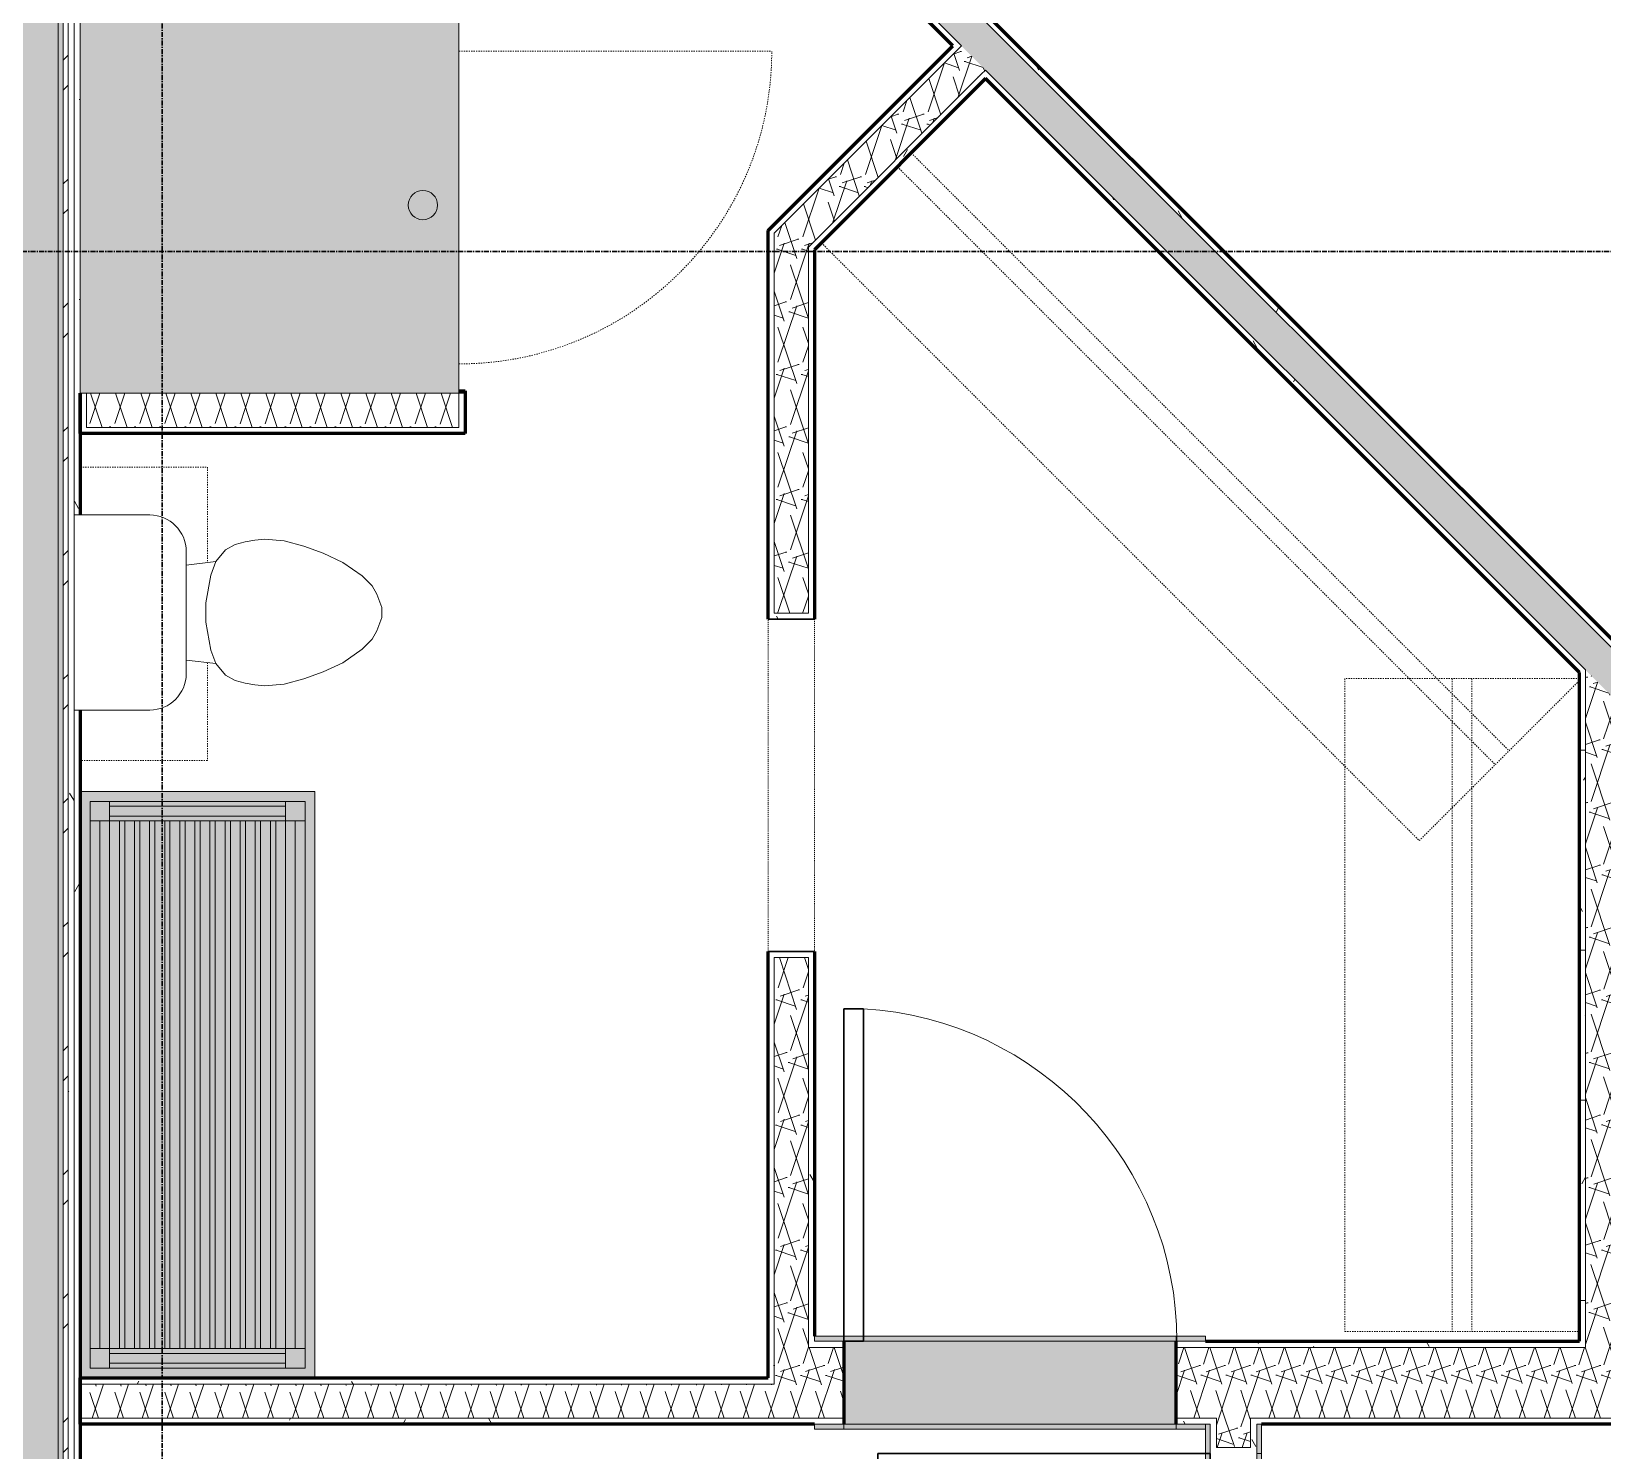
# Model space of a CAD drawing. Header units: inches. Extents: x -4110 to -1807, y 11006 to 12281.
# Drawn here: x -2513.7 to -2352.9, y 11412.5 to 11557.7 of the extents above; entities that cross this region are included whole.
import ezdxf

# ---------------------------------------------------------------- set-up
doc = ezdxf.new("R2010")
doc.units = ezdxf.units.IN
doc.header["$MEASUREMENT"] = 0
for name, pattern in [('Dash', [0.25, 0.125, -0.125]), ('Grid Line 1_2_', [0.875, 0.5, -0.125, 0.125, -0.125]), ('Overhead', [0.15625, 0.09375, -0.0625])]:
    doc.linetypes.add(name, pattern=pattern)
for name, color, linetype, lineweight in [('0-1', 7, 'Continuous', 5), ('0-2', 90, 'Continuous', 18), ('A-DETL-MEDM-1', 250, 'Continuous', 30), ('A-DETL-MEDM-2', 33, 'Overhead', 9), ('A-DOOR-1', 7, 'Continuous', 9), ('A-DOOR-2', 250, 'Continuous', 30), ('A-DOOR-FRAM-1', 31, 'Continuous', 18), ('A-DOOR-FRAM-2', 7, 'Continuous', 9), ('A-WALL', 113, 'Continuous', 18), ('A-WALL-1', 8, 'Continuous', 5), ('A-WALL-3', 50, 'Continuous', 60), ('A-WALL-4', 90, 'Continuous', 18), ('A-WALL-PATT-1', 7, 'Continuous', 9), ('A-WALL-PATT-2', 253, 'Continuous', 9), ('A-WALL-PATT-5', 111, 'Continuous', 9), ('I-WALL-1', 8, 'Continuous', 5), ('I-WALL-2', 50, 'Continuous', 60), ('I-WALL-3', 90, 'Continuous', 18), ('I-WALL-4', 2, 'Continuous', 5), ('I-WALL-5', 2, 'Continuous', 60), ('P-SANR-FIXT-2', 7, 'Continuous', 9), ('P-SANR-FIXT-3', 130, 'Continuous', 9), ('P-SANR-FIXT-5', 9, 'Continuous', 9), ('P-SANR-FIXT-HDLN-1', 7, 'Dash', 9), ('Q-CASE-1', 130, 'Continuous', 9), ('Q-CASE-2', 127, 'Continuous', 9), ('Q-CASE-3', 7, 'Continuous', 9), ('Q-CASE-4', 7, 'Dash', 9), ('Q-CASE-HDLN-1', 7, 'Dash', 9), ('S-GRID-1', 1, 'Grid Line 1_2_', 30)]:
    doc.layers.add(name, color=color, linetype=linetype, lineweight=lineweight)
pattern_1 = [(0, (0, 0), (20.48, 5.12), [0.845, -14.515, 0.845, -14.515, -81.92]), (0, (0, 0), (20.48, 5.12), [-30.72, 0.845, -29.875, 0.845, -14.515, -35.84]), (0, (0, 0), (20.48, 5.12), [-76.8, 0.845, -9.395, 0.845, -24.755]), (120, (7.68, 2.56), (-14.67405, 15.1762003), [0.845, -14.515, 0.845, -14.515, -81.92]), (120, (7.68, 2.56), (-14.67405, 15.1762003), [-30.72, 0.845, -29.875, 0.845, -14.515, -35.84]), (120, (7.68, 2.56), (-14.67405, 15.1762003), [-76.8, 0.845, -9.395, 0.845, -24.755]), (240, (10.24, 12.8), (-5.80595, -20.2962003), [0.845, -14.515, 0.845, -14.515, -81.92]), (240, (10.24, 12.8), (-5.80595, -20.2962003), [-30.72, 0.845, -29.875, 0.845, -14.515, -35.84]), (240, (10.24, 12.8), (-5.80595, -20.2962003), [-76.8, 0.845, -9.395, 0.845, -24.755])]
pattern_2 = [(161.57, (0.32, 0.32), (-2.560496185, -0.000537386), [0, -18.214, 2.022, 0]), (18.43, (-0.32, 0.32), (-2.560496185, 0.000537386), [0, -18.214, 2.022, 0]), (108.43, (0.32, 0.32), (1.27922091, -6.400876726), [6.07, -14.166]), (71.57, (-0.32, 0.32), (1.27922091, 6.400876726), [6.07, -14.166])]

# ---------------------------------------------------------------- blocks, each defined once
blk = doc.blocks.new('CTS6032CP - CTS6032CP-3806650-ENLARGED RCP - 2ND FLOOR PLAN - EAST')
at = {"layer": 'P-SANR-FIXT-3'}
h = blk.add_hatch(color=256, dxfattribs=at)
h.paths.add_polyline_path([(60, 0), (60, 33), (59.87, 33), (59.87, 32), (0.12, 32), (0.12, 33), (0, 33), (0, 0), (59.36, 0)], flags=0)
h.paths.add_polyline_path([(53.15, 15.1), (52.81, 14.84), (52.42, 14.68), (52, 14.63), (51.58, 14.68), (51.19, 14.84), (50.85, 15.1), (50.59, 15.44), (50.43, 15.83), (50.37, 16.25), (50.43, 16.67), (50.59, 17.06), (50.85, 17.4), (51.19, 17.66), (51.58, 17.82), (52, 17.88), (52.42, 17.82), (52.81, 17.66), (53.15, 17.4), (53.41, 17.06), (53.57, 16.67), (53.62, 16.25), (53.57, 15.83), (53.41, 15.44), (53.19, 15.15)], flags=0)
at = {"layer": 'P-SANR-FIXT-2'}
for p, q in [((0, 0), (0, 33)), ((0, 33), (0.12, 33)), ((0.12, 33), (0.12, 32)), ((59.87, 32), (59.87, 33)), ((59.87, 33), (60, 33)), ((60, 33), (60, 0)), ((0.12, 32), (59.87, 32)), ((60, 0), (0, 0))]:
    blk.add_line(p, q, dxfattribs=at)
for radius, start, end in [(1.62, 0, 180), (1.63, 180, 360)]:
    blk.add_arc((52, 16.25), radius, start, end, dxfattribs=at)
blk = doc.blocks.new('Door-Opening - CLEAR OPENING - 34_ x 80_-3928451-ENLARGED RCP - 2ND FLOOR PLAN - EAST')
at = {"layer": 'A-DETL-MEDM-1'}
for p, q in [((-17.32, -2.38), (-17.32, 2.37)), ((16.68, 2.37), (16.68, -2.38))]:
    blk.add_line(p, q, dxfattribs=at)
at = {"layer": 'A-DETL-MEDM-2'}
for p, q in [((-17.32, 2.37), (16.68, 2.37)), ((16.68, -2.38), (-17.32, -2.38))]:
    blk.add_line(p, q, dxfattribs=at)
blk = doc.blocks.new('OD_CW_Closet - OD_CW_Closet-3807278-ENLARGED RCP - 2ND FLOOR PLAN - EAST')
at = {"layer": 'Q-CASE-HDLN-1'}
for p, q in [((0.74, 24), (0.74, 0)), ((67.55, 0), (67.55, 24)), ((0.74, 13), (67.55, 13)), ((0.74, 11), (67.55, 11)), ((0.74, 0), (67.55, 0))]:
    blk.add_line(p, q, dxfattribs=at)
blk = doc.blocks.new('OD_CW_Closet - OD_CW_Closet-3810373-ENLARGED RCP - 2ND FLOOR PLAN - EAST')
at = {"layer": 'Q-CASE-HDLN-1'}
for p, q in [((87.24, 0), (87.24, 23.16)), ((0.74, 13), (87.24, 13)), ((0.74, 11), (87.24, 11)), ((0.74, 0), (87.24, 0))]:
    blk.add_line(p, q, dxfattribs=at)
blk = doc.blocks.new('SWING - SINGLE - FLUSH - SWING - FLUSH - 2-10 x 6-8 - PRIVACY-3983853-ENLARGED RCP - 2ND FLOOR PLAN - EAST')
at = {"layer": 'A-DOOR-FRAM-1'}
for points in [[(-17, 4.75), (-20, 4.75), (-20, 4.25), (-17, 4.25)], [(-3.05, 4.75), (-17, 4.75), (-17, 4.25), (17, 4.25), (17, 4.75), (14.6, 4.75)], [(17, 4.75), (17, 4.25), (20, 4.25), (20, 4.75)], [(-20, -4.25), (-20, -4.75), (-17, -4.75), (-17, -4.25)], [(-17, -4.25), (-17, -4.75), (17, -4.75), (17, -4.25), (-16.28, -4.25)], [(17, -4.25), (17, -4.75), (20, -4.75), (20, -4.25)]]:
    blk.add_hatch(color=256, dxfattribs=at).paths.add_polyline_path(points, flags=0)
at = {"layer": 'A-DOOR-1'}
blk.add_arc((17, -4.25), 34.07, 180, 266.6343, dxfattribs=at)
at = {"layer": 'A-DOOR-2'}
for p, q in [((15, -4.25), (15, -38.26)), ((17, -4.25), (15, -4.25)), ((17, -4.25), (17, -38.26)), ((17, -38.26), (15, -38.26))]:
    blk.add_line(p, q, dxfattribs=at)
at = {"layer": 'A-DOOR-FRAM-2'}
for p, q in [((-17, 4.75), (-20, 4.75)), ((-20, 4.75), (-20, 4.25)), ((-20, 4.25), (-17, 4.25)), ((17, 4.75), (-17, 4.75)), ((-17, 4.75), (-17, 4.25)), ((-17, 4.25), (17, 4.25)), ((20, 4.75), (17, 4.75)), ((17, 4.75), (17, 4.25)), ((17, 4.25), (20, 4.25)), ((20, 4.75), (20, 4.25)), ((-17, -4.25), (-20, -4.25)), ((-20, -4.75), (-20, -4.25)), ((-20, -4.75), (-17, -4.75)), ((17, -4.25), (-17, -4.25)), ((-17, -4.75), (-17, -4.25)), ((-17, -4.75), (17, -4.75)), ((20, -4.25), (17, -4.25)), ((17, -4.75), (17, -4.25)), ((17, -4.75), (20, -4.75)), ((20, -4.75), (20, -4.25))]:
    blk.add_line(p, q, dxfattribs=at)
blk = doc.blocks.new('Toilet-Domestic-3D - Toilet-Domestic-3D-1352612-ENLARGED RCP - 2ND FLOOR PLAN - EAST')
at = {"layer": 'P-SANR-FIXT-2'}
for p, q in [((-9.98, 19.48), (9.98, 19.48)), ((-9.98, 11.75), (-9.98, 19.48)), ((9.98, 19.48), (9.98, 11.75)), ((6.25, 8.02), (-6.25, 8.02)), ((-4.86, 8.02), (-5.21, 5)), ((4.86, 8.02), (5.21, 5)), ((-5.21, 5), (-6.4, 4)), ((-3.84, 5.5), (-5.21, 5)), ((-1, 6), (-3.84, 5.5)), ((1, 6), (-1, 6)), ((3.84, 5.5), (1, 6)), ((5.21, 5), (3.84, 5.5)), ((6.4, 4), (5.21, 5)), ((-6.4, 4), (-6.97, 3)), ((6.97, 3), (6.4, 4)), ((-7.24, 2), (-7.41, 1)), ((-6.97, 3), (-7.24, 2)), ((7.24, 2), (6.97, 3)), ((7.41, 1), (7.24, 2)), ((-7.41, 1), (-7.5, 0)), ((-7.5, 0), (-7.33, -1.99)), ((7.33, -1.99), (7.5, 0)), ((7.5, 0), (7.41, 1)), ((-7.33, -1.99), (-6.79, -4)), ((6.79, -4), (7.33, -1.99)), ((-6.79, -4), (-6.06, -6)), ((6.06, -6), (6.79, -4)), ((-6.06, -6), (-5.13, -8)), ((5.13, -8), (6.06, -6)), ((-5.13, -8), (-3.74, -10)), ((3.74, -10), (5.13, -8)), ((-3.74, -10), (-2.74, -11)), ((-2.74, -11), (-1.87, -11.5)), ((1.87, -11.5), (2.74, -11)), ((2.74, -11), (3.74, -10)), ((-1.87, -11.5), (-0.5, -12)), ((-0.5, -12), (0.5, -12)), ((0.5, -12), (1.87, -11.5))]:
    blk.add_line(p, q, dxfattribs=at)
for centre, start, end in [((-6.25, 11.75), 180, 270), ((6.25, 11.75), 270, 360)]:
    blk.add_arc(centre, 3.73, start, end, dxfattribs=at)
blk = doc.blocks.new('Bath Vanity - Bath Vanity 60_-V8-ENLARGED RCP - 2ND FLOOR PLAN - EAST')
at = {"layer": 'Q-CASE-1'}
h = blk.add_hatch(color=256, dxfattribs=at)
h.paths.add_polyline_path([(30.74, 0), (30.74, 24), (-29.26, 24), (-29.26, 0), (29.74, 0)], flags=0)
h.paths.add_polyline_path([(29.74, 2), (29.74, 1), (-28.26, 1), (-28.26, 23), (29.74, 23), (29.74, 3)], flags=0)
h.paths.add_polyline_path([(27.74, 14.82), (27.74, 15.36), (-26.26, 15.36), (-26.26, 14.82), (1.83, 14.82)], flags=0)
h.paths.add_polyline_path([(27.74, 16.91), (-26.26, 16.91), (-26.26, 16.36), (27.74, 16.36)], flags=0)
h.paths.add_polyline_path([(27.74, 7.64), (-26.26, 7.64), (-26.26, 7.09), (27.74, 7.09)], flags=0)
h.paths.add_polyline_path([(27.74, 3), (-26.26, 3), (-26.26, 2), (27.74, 2)], flags=0)
h.paths.add_polyline_path([(27.74, 8.64), (27.74, 9.18), (-26.26, 9.18), (-26.26, 8.64), (1.83, 8.64)], flags=0)
h.paths.add_polyline_path([(27.74, 10.73), (-26.26, 10.73), (-26.26, 10.18), (27.74, 10.18)], flags=0)
h.paths.add_polyline_path([(27.74, 4.55), (-26.26, 4.55), (-26.26, 4), (27.74, 4)], flags=0)
h.paths.add_polyline_path([(27.74, 6.09), (-26.26, 6.09), (-26.26, 5.55), (27.74, 5.55)], flags=0)
h.paths.add_polyline_path([(27.74, 13.27), (27.74, 13.82), (-26.26, 13.82), (-26.26, 13.27), (1.83, 13.27)], flags=0)
h.paths.add_polyline_path([(27.74, 19.45), (27.74, 20), (-26.26, 20), (-26.26, 19.45), (1.83, 19.45)], flags=0)
h.paths.add_polyline_path([(27.74, 17.91), (27.74, 18.45), (-26.26, 18.45), (-26.26, 17.91), (1.83, 17.91)], flags=0)
h.paths.add_polyline_path([(27.74, 11.73), (27.74, 12.27), (-26.26, 12.27), (-26.26, 11.73), (1.83, 11.73)], flags=0)
h.paths.add_polyline_path([(27.74, 22), (-26.26, 22), (-26.26, 21), (27.74, 21)], flags=0)
at = {"layer": 'Q-CASE-2'}
h = blk.add_hatch(color=256, dxfattribs=at)
h.paths.add_polyline_path([(29.74, 2), (29.74, 3), (27.74, 3), (27.74, 1), (29.74, 1)], flags=0)
h.paths.add_polyline_path([(29.74, 21), (29.74, 23), (27.74, 23), (27.74, 21), (29.24, 21)], flags=0)
h.paths.add_polyline_path([(-26.26, 2), (-26.26, 3), (-28.26, 3), (-28.26, 1), (-26.26, 1)], flags=0)
h.paths.add_polyline_path([(-26.26, 21), (-26.26, 23), (-28.26, 23), (-28.26, 21), (-26.76, 21)], flags=0)
for points in [[(27.74, 23), (-26.26, 23), (-26.26, 22), (27.74, 22)], [(-27.76, 6.09), (-27.76, 21), (-28.26, 21), (-28.26, 3), (-27.76, 3), (-27.76, 5.55)], [(-26.76, 6.09), (-26.76, 21), (-27.76, 21), (-27.76, 3), (-26.76, 3), (-26.76, 5.55)], [(-26.26, 7.09), (-26.26, 21), (-26.76, 21), (-26.76, 3), (-26.26, 3), (-26.26, 6.09)], [(27.74, 20), (27.74, 21), (-26.26, 21), (-26.26, 20), (26.74, 20)], [(28.24, 4.55), (28.24, 21), (27.74, 21), (27.74, 3), (28.24, 3), (28.24, 4)], [(29.24, 4.55), (29.24, 21), (28.24, 21), (28.24, 3), (29.24, 3), (29.24, 4)], [(29.74, 3), (29.74, 21), (29.24, 21), (29.24, 3)], [(27.74, 18.45), (27.74, 19.45), (-26.26, 19.45), (-26.26, 18.45), (1.83, 18.45)], [(27.74, 16.91), (27.74, 17.91), (-26.26, 17.91), (-26.26, 16.91), (1.83, 16.91)], [(27.74, 15.36), (27.74, 16.36), (-26.26, 16.36), (-26.26, 15.36), (1.83, 15.36)], [(27.74, 13.82), (27.74, 14.82), (-26.26, 14.82), (-26.26, 13.82), (1.83, 13.82)], [(27.74, 12.27), (27.74, 13.27), (-26.26, 13.27), (-26.26, 12.27), (1.83, 12.27)], [(27.74, 11.73), (-26.26, 11.73), (-26.26, 10.73), (27.74, 10.73)], [(27.74, 9.18), (27.74, 10.18), (-26.26, 10.18), (-26.26, 9.18), (1.83, 9.18)], [(27.74, 7.64), (27.74, 8.64), (-26.26, 8.64), (-26.26, 7.64), (1.83, 7.64)], [(27.74, 6.09), (27.74, 7.09), (-26.26, 7.09), (-26.26, 6.09), (1.83, 6.09)], [(27.74, 4.55), (27.74, 5.55), (-26.26, 5.55), (-26.26, 4.55), (1.83, 4.55)], [(27.74, 3), (27.74, 4), (-26.26, 4), (-26.26, 3), (1.83, 3)], [(27.74, 2), (-26.26, 2), (-26.26, 1), (27.74, 1)]]:
    blk.add_hatch(color=256, dxfattribs=at).paths.add_polyline_path(points, flags=0)
at = {"layer": 'Q-CASE-3'}
for p, q in [((-29.26, 0), (-29.26, 24)), ((-29.26, 24), (30.74, 24)), ((-28.26, 21), (-28.26, 23)), ((-28.26, 23), (-26.26, 23)), ((-26.26, 23), (27.74, 23)), ((-26.26, 23), (-26.26, 21)), ((27.74, 21), (27.74, 23)), ((27.74, 23), (29.74, 23)), ((29.74, 23), (29.74, 21)), ((-28.26, 21), (-28.26, 3)), ((-26.26, 21), (-28.26, 21)), ((-27.76, 21), (-27.76, 3)), ((-26.76, 21), (-26.76, 3)), ((-26.26, 22), (27.74, 22)), ((27.74, 21), (-26.26, 21)), ((-26.26, 21), (-26.26, 3)), ((27.74, 21), (27.74, 3)), ((29.74, 21), (27.74, 21)), ((28.24, 21), (28.24, 3)), ((29.24, 21), (29.24, 3)), ((29.74, 21), (29.74, 3)), ((-26.26, 20), (27.74, 20)), ((27.74, 19.45), (-26.26, 19.45)), ((-26.26, 18.45), (27.74, 18.45)), ((27.74, 17.91), (-26.26, 17.91)), ((-26.26, 16.91), (27.74, 16.91)), ((27.74, 16.36), (-26.26, 16.36)), ((-26.26, 15.36), (27.74, 15.36)), ((27.74, 14.82), (-26.26, 14.82)), ((-26.26, 13.82), (27.74, 13.82)), ((27.74, 13.27), (-26.26, 13.27)), ((-26.26, 12.27), (27.74, 12.27)), ((27.74, 11.73), (-26.26, 11.73)), ((-26.26, 10.73), (27.74, 10.73)), ((27.74, 10.18), (-26.26, 10.18)), ((-26.26, 9.18), (27.74, 9.18)), ((27.74, 8.64), (-26.26, 8.64)), ((-26.26, 7.64), (27.74, 7.64)), ((27.74, 7.09), (-26.26, 7.09)), ((-26.26, 6.09), (27.74, 6.09)), ((27.74, 5.55), (-26.26, 5.55)), ((-26.26, 4.55), (27.74, 4.55)), ((27.74, 4), (-26.26, 4)), ((-28.26, 1), (-28.26, 3)), ((-28.26, 3), (-26.26, 3)), ((-26.26, 3), (27.74, 3)), ((-26.26, 3), (-26.26, 1)), ((-26.26, 2), (27.74, 2)), ((27.74, 1), (27.74, 3)), ((27.74, 3), (29.74, 3)), ((29.74, 3), (29.74, 1)), ((-26.26, 1), (-28.26, 1)), ((-26.26, 1), (27.74, 1)), ((29.74, 1), (27.74, 1))]:
    blk.add_line(p, q, dxfattribs=at)
blk = doc.blocks.new('300 Series Wall Hung Cabinet_326 - 30_-V9-ENLARGED RCP - 2ND FLOOR PLAN - EAST')
at = {"layer": 'Q-CASE-4'}
for p, q in [((-15, 0.19), (-15, 13.19)), ((-15, 13.19), (-5.24, 13.19)), ((4.99, 13.19), (15, 13.19)), ((15, 13.19), (15, 0.19)), ((-10.1, 0.19), (-15, 0.19)), ((15, 0.19), (9.85, 0.19))]:
    blk.add_line(p, q, dxfattribs=at)
blk = doc.blocks.new('SWING - SINGLE - FLUSH - SWING - FLUSH - 2-10 x 6-8 - PRIVACY-3983842-ENLARGED RCP - 2ND FLOOR PLAN - EAST')
at = {"layer": 'A-DOOR-FRAM-1'}
for points in [[(-17, 2.87), (-20, 2.87), (-20, 2.37), (-17, 2.37)], [(16.71, 2.87), (-17, 2.87), (-17, 2.37), (17, 2.37), (17, 2.87)], [(17, 2.87), (17, 2.37), (20, 2.37), (20, 2.87), (19.36, 2.87)], [(-20, -2.38), (-20, -2.88), (-17, -2.88), (-17, -2.38), (-17.62, -2.38)], [(-17, -2.38), (-17, -2.88), (17, -2.88), (17, -2.38), (-12.34, -2.38)], [(17, -2.38), (17, -2.88), (20, -2.88), (20, -2.38)]]:
    blk.add_hatch(color=256, dxfattribs=at).paths.add_polyline_path(points, flags=0)
at = {"layer": 'A-DOOR-1'}
blk.add_arc((17, 2.37), 34.07, 93.3657, 180, dxfattribs=at)
at = {"layer": 'A-DOOR-2'}
for p, q in [((15, 2.37), (15, 36.38)), ((17, 36.38), (15, 36.38)), ((17, 2.37), (17, 36.38)), ((17, 2.37), (15, 2.37))]:
    blk.add_line(p, q, dxfattribs=at)
at = {"layer": 'A-DOOR-FRAM-2'}
for p, q in [((-17, 2.87), (-20, 2.87)), ((-20, 2.37), (-20, 2.87)), ((-20, 2.37), (-17, 2.37)), ((17, 2.87), (-17, 2.87)), ((-17, 2.37), (-17, 2.87)), ((-17, 2.37), (17, 2.37)), ((20, 2.87), (17, 2.87)), ((17, 2.37), (17, 2.87)), ((17, 2.37), (20, 2.37)), ((20, 2.37), (20, 2.87)), ((-17, -2.38), (-20, -2.38)), ((-20, -2.38), (-20, -2.88)), ((-20, -2.88), (-17, -2.88)), ((17, -2.38), (-17, -2.38)), ((-17, -2.38), (-17, -2.88)), ((-17, -2.88), (17, -2.88)), ((20, -2.38), (17, -2.38)), ((17, -2.38), (17, -2.88)), ((17, -2.88), (20, -2.88)), ((20, -2.38), (20, -2.88))]:
    blk.add_line(p, q, dxfattribs=at)
blk = doc.blocks.new('The Shower - The Shower-4050272-ENLARGED RCP - 2ND FLOOR PLAN - EAST')
at = {"layer": 'P-SANR-FIXT-3'}
h = blk.add_hatch(color=256, dxfattribs=at)
h.paths.add_polyline_path([(0, -7.47), (0, -39.25), (38.5, -39.25), (38.5, -0.5), (0, -0.5)], flags=0)
h.paths.add_polyline_path([(17.75, -35.56), (17.8, -35.17), (17.95, -34.81), (18.19, -34.5), (18.5, -34.26), (18.86, -34.11), (19.25, -34.06), (19.64, -34.11), (20, -34.26), (20.31, -34.5), (20.55, -34.81), (20.7, -35.17), (20.75, -35.59), (20.7, -35.95), (20.55, -36.31), (20.31, -36.62), (20, -36.86), (19.64, -37.01), (19.25, -37.06), (18.86, -37.01), (18.5, -36.86), (18.19, -36.62), (17.95, -36.31), (17.8, -35.95), (17.75, -35.59)], flags=0)
at = {"layer": 'P-SANR-FIXT-5'}
blk.add_hatch(color=256, dxfattribs=at).paths.add_polyline_path([(17.75, -35.56), (17.8, -35.95), (17.95, -36.31), (18.19, -36.62), (18.5, -36.86), (18.86, -37.01), (19.25, -37.06), (19.64, -37.01), (20.04, -36.83), (20.31, -36.62), (20.55, -36.31), (20.7, -35.95), (20.75, -35.53), (20.7, -35.17), (20.55, -34.81), (20.31, -34.5), (20, -34.26), (19.64, -34.11), (19.25, -34.06), (18.86, -34.11), (18.5, -34.26), (18.19, -34.5), (17.95, -34.81), (17.8, -35.17), (17.75, -35.55)], flags=0)
at = {"layer": 'P-SANR-FIXT-2'}
for p, q in [((0, -0.5), (38.5, -0.5)), ((0, -39.25), (0, -0.5)), ((38.5, -0.5), (38.5, -39.25)), ((38.5, -39.25), (0, -39.25))]:
    blk.add_line(p, q, dxfattribs=at)
for start, end in [(0, 180), (180, 360)]:
    blk.add_arc((19.25, -35.56), 1.5, start, end, dxfattribs=at)
at = {"layer": 'P-SANR-FIXT-HDLN-1'}
blk.add_line((35, -39.25), (35, -71.25), dxfattribs=at)
blk.add_arc((35, -39.25), 32, 180, 270, dxfattribs=at)
blk = doc.blocks.new('CTR - 1st Phase - Unit Layouts_rvt-1-ENLARGED RCP - 2ND FLOOR PLAN - EAST')
at = {"layer": 'A-WALL-1'}
blk.add_hatch(color=256, dxfattribs=at).paths.add_polyline_path([(-2469.44, 11520.68), (-2469.31, 11520.68), (-2469.31, 11520.93), (-2469.94, 11520.92), (-2469.94, 11520.68)], flags=0)
at = {"layer": 'A-WALL-PATT-1'}
h = blk.add_hatch(dxfattribs=at)
h.set_pattern_fill('FP_1', color=256, style=0, pattern_type=2)
h.set_pattern_definition(pattern_1)
h.paths.add_polyline_path([(-2350.56, 11493.2), (-2350.56, 11494.08), (-2449.56, 11593.08), (-2451.24, 11591.4), (-2450.8, 11590.96), (-2449.56, 11592.2), (-2351.19, 11493.83)], flags=0)
h.paths.add_polyline_path([(-2476.69, 11616.86), (-2475.01, 11618.54), (-2477.76, 11621.29), (-2478.21, 11620.85), (-2475.9, 11618.54), (-2477.13, 11617.3)], flags=0)
h = blk.add_hatch(dxfattribs=at)
h.set_pattern_fill('FP_1', color=256, style=0, pattern_type=2)
h.set_pattern_definition(pattern_1)
h.paths.add_polyline_path([(-2354.69, 11491.49), (-2354.69, 11492.38), (-2416.06, 11553.75), (-2416.5, 11553.31), (-2355.31, 11492.12)], flags=0)
h.paths.add_polyline_path([(-2418.98, 11555.78), (-2418.53, 11556.22), (-2446.47, 11584.16), (-2446.91, 11583.71), (-2419.42, 11556.22)], flags=0)
h.paths.add_polyline_path([(-2449.38, 11586.19), (-2448.94, 11586.63), (-2452.03, 11589.72), (-2450.8, 11590.96), (-2451.24, 11591.4), (-2452.92, 11589.72), (-2449.56, 11586.36)], flags=0)
h.paths.add_polyline_path([(-2478.37, 11615.18), (-2476.69, 11616.86), (-2477.13, 11617.3), (-2478.37, 11616.06), (-2480.68, 11618.37), (-2481.12, 11617.93), (-2478.73, 11615.53)], flags=0)
h = blk.add_hatch(dxfattribs=at)
h.set_pattern_fill('FP_1', color=256, style=0, pattern_type=2)
h.set_pattern_definition(pattern_1)
h.paths.add_polyline_path([(-2438.31, 11536.45), (-2418.98, 11555.78), (-2419.42, 11556.22), (-2438.31, 11537.33), (-2438.31, 11537.07)], flags=0)
h = blk.add_hatch(dxfattribs=at)
h.set_pattern_fill('FP_1', color=256, style=0, pattern_type=2)
h.set_pattern_definition(pattern_1)
h.paths.add_polyline_path([(-2434.19, 11534.74), (-2416.06, 11552.87), (-2416.5, 11553.31), (-2434.19, 11535.62), (-2434.19, 11535.36)], flags=0)
h = blk.add_hatch(dxfattribs=at)
h.set_pattern_fill('FP_1', color=256, style=0, pattern_type=2)
h.set_pattern_definition(pattern_1)
h.paths.add_polyline_path([(-2437.69, 11419.3), (-2437.69, 11462.93), (-2435.94, 11462.93), (-2435.94, 11463.55), (-2438.31, 11463.55), (-2438.31, 11419.3)], flags=0)
h.paths.add_polyline_path([(-2435.94, 11497.55), (-2435.94, 11498.18), (-2437.69, 11498.18), (-2437.69, 11537.07), (-2438.31, 11536.42), (-2438.31, 11497.55), (-2437.69, 11497.55)], flags=0)
h = blk.add_hatch(dxfattribs=at)
h.set_pattern_fill('FP_1', color=256, style=0, pattern_type=2)
h.set_pattern_definition(pattern_1)
h.paths.add_polyline_path([(-2434.19, 11415.18), (-2433.56, 11415.18), (-2433.56, 11415.8), (-2434.19, 11415.8)], flags=0)
h.paths.add_polyline_path([(-2433.56, 11423.05), (-2433.56, 11463.55), (-2435.94, 11463.55), (-2435.94, 11462.93), (-2434.19, 11462.93), (-2434.19, 11423.05)], flags=0)
h.paths.add_polyline_path([(-2433.56, 11497.55), (-2433.56, 11535.36), (-2434.19, 11534.74), (-2434.19, 11498.18), (-2435.94, 11498.18), (-2435.94, 11497.55), (-2434.19, 11497.55)], flags=0)
h = blk.add_hatch(dxfattribs=at)
h.set_pattern_fill('FP_1', color=256, style=0, pattern_type=2)
h.set_pattern_definition(pattern_1)
h.paths.add_polyline_path([(-2469.44, 11516.55), (-2469.31, 11516.55), (-2469.31, 11520.68), (-2469.94, 11520.68), (-2469.94, 11517.18), (-2508.06, 11517.18), (-2508.06, 11520.68), (-2508.69, 11520.68), (-2508.69, 11516.55), (-2469.94, 11516.55)], flags=0)
h = blk.add_hatch(dxfattribs=at)
h.set_pattern_fill('FP_1', color=256, style=0, pattern_type=2)
h.set_pattern_definition(pattern_1)
h.paths.add_polyline_path([(-2354.69, 11423.05), (-2354.69, 11491.49), (-2355.31, 11492.12), (-2355.31, 11423.05)], flags=0)
h = blk.add_hatch(dxfattribs=at)
h.set_pattern_fill('FP_1', color=256, style=0, pattern_type=2)
h.set_pattern_definition(pattern_1)
h.paths.add_polyline_path([(-2355.31, 11423.05), (-2355.31, 11423.68), (-2396.56, 11423.68), (-2396.56, 11423.05), (-2355.32, 11423.05)], flags=0)
h.paths.add_polyline_path([(-2430.56, 11423.05), (-2430.56, 11423.68), (-2433.56, 11423.68), (-2433.56, 11423.05)], flags=0)
h = blk.add_hatch(dxfattribs=at)
h.set_pattern_fill('FP_1', color=256, style=0, pattern_type=2)
h.set_pattern_definition(pattern_1)
h.paths.add_polyline_path([(-2484.69, 11419.3), (-2438.31, 11419.3), (-2438.31, 11419.93), (-2508.69, 11419.93), (-2508.69, 11419.3)], flags=0)
h = blk.add_hatch(dxfattribs=at)
h.set_pattern_fill('FP_1', color=256, style=0, pattern_type=2)
h.set_pattern_definition(pattern_1)
h.paths.add_polyline_path([(-2438.31, 11415.18), (-2434.19, 11415.18), (-2434.19, 11415.8), (-2508.69, 11415.8), (-2508.69, 11415.18), (-2477.86, 11415.18)], flags=0)
h = blk.add_hatch(dxfattribs=at)
h.set_pattern_fill('FP_1', color=256, style=0, pattern_type=2)
h.set_pattern_definition(pattern_1)
h.paths.add_polyline_path([(-2351.19, 11415.18), (-2351.19, 11415.8), (-2388.95, 11415.8), (-2388.95, 11415.18), (-2354.69, 11415.18)], flags=0)
h.paths.add_polyline_path([(-2396.56, 11415.18), (-2392.45, 11415.18), (-2392.45, 11415.8), (-2396.56, 11415.8)], flags=0)
h.paths.add_polyline_path([(-2433.51, 11415.18), (-2430.56, 11415.18), (-2430.56, 11415.8), (-2433.56, 11415.8), (-2433.56, 11415.18)], flags=0)
h = blk.add_hatch(dxfattribs=at)
h.set_pattern_fill('FP_1', color=256, style=0, pattern_type=2)
h.set_pattern_definition(pattern_1)
h.paths.add_polyline_path([(-2393.07, 11256.26), (-2392.45, 11256.26), (-2392.45, 11377.55), (-2390.7, 11377.55), (-2390.71, 11378.18), (-2393.07, 11378.18), (-2393.07, 11297.44)], flags=0)
h.paths.add_polyline_path([(-2393.07, 11412.18), (-2390.7, 11412.18), (-2390.7, 11412.8), (-2392.45, 11412.8), (-2392.45, 11415.18), (-2393.07, 11415.18), (-2393.07, 11412.8)], flags=0)
h = blk.add_hatch(dxfattribs=at)
h.set_pattern_fill('FP_1', color=256, style=0, pattern_type=2)
h.set_pattern_definition(pattern_1)
h.paths.add_polyline_path([(-2388.32, 11256.26), (-2388.32, 11378.18), (-2390.7, 11378.18), (-2390.7, 11377.55), (-2388.95, 11377.55), (-2388.95, 11256.26)], flags=0)
h.paths.add_polyline_path([(-2390.7, 11412.18), (-2388.32, 11412.18), (-2388.32, 11415.18), (-2388.95, 11415.18), (-2388.95, 11412.8), (-2390.7, 11412.8)], flags=0)
at = {"layer": 'A-WALL-PATT-2'}
h = blk.add_hatch(dxfattribs=at)
h.set_pattern_fill('FP_2', color=256, style=0, pattern_type=2)
h.set_pattern_definition(pattern_2)
h.paths.add_polyline_path([(-2351.19, 11488.88), (-2351.19, 11493.83), (-2449.56, 11592.2), (-2452.03, 11589.72), (-2351.19, 11488.88)], flags=0)
h.paths.add_polyline_path([(-2478.37, 11616.06), (-2475.9, 11618.54), (-2478.21, 11620.85), (-2480.68, 11618.37), (-2478.73, 11616.42)], flags=0)
h = blk.add_hatch(dxfattribs=at)
h.set_pattern_fill('FP_2', color=256, style=0, pattern_type=2)
h.set_pattern_definition(pattern_2)
h.paths.add_polyline_path([(-2437.69, 11532.12), (-2416.06, 11553.75), (-2418.53, 11556.22), (-2437.69, 11537.07), (-2437.69, 11534.74)], flags=0)
h = blk.add_hatch(dxfattribs=at)
h.set_pattern_fill('FP_2', color=256, style=0, pattern_type=2)
h.set_pattern_definition(pattern_2)
h.paths.add_polyline_path([(-2434.19, 11415.8), (-2434.19, 11462.93), (-2437.69, 11462.93), (-2437.69, 11415.8)], flags=0)
h.paths.add_polyline_path([(-2437.69, 11498.18), (-2434.19, 11498.18), (-2434.19, 11535.62), (-2437.69, 11532.12), (-2437.69, 11524.52)], flags=0)
h = blk.add_hatch(dxfattribs=at)
h.set_pattern_fill('FP_2', color=256, style=0, pattern_type=2)
h.set_pattern_definition(pattern_2)
h.paths.add_polyline_path([(-2508.06, 11517.18), (-2469.94, 11517.18), (-2469.94, 11520.68), (-2508.06, 11520.68)], flags=0)
h = blk.add_hatch(dxfattribs=at)
h.set_pattern_fill('FP_2', color=256, style=0, pattern_type=2)
h.set_pattern_definition(pattern_2)
h.paths.add_polyline_path([(-2354.69, 11415.8), (-2351.19, 11415.8), (-2351.19, 11488.88), (-2354.69, 11492.38), (-2354.69, 11423.05)], flags=0)
h = blk.add_hatch(dxfattribs=at)
h.set_pattern_fill('FP_2', color=256, style=0, pattern_type=2)
h.set_pattern_definition(pattern_2)
h.paths.add_polyline_path([(-2376.83, 11415.8), (-2354.69, 11415.8), (-2354.69, 11423.05), (-2396.56, 11423.05), (-2396.56, 11415.8), (-2382.46, 11415.8)], flags=0)
h.paths.add_polyline_path([(-2434.19, 11415.8), (-2430.56, 11415.8), (-2430.56, 11423.05), (-2434.19, 11423.05), (-2434.19, 11419.3)], flags=0)
h = blk.add_hatch(dxfattribs=at)
h.set_pattern_fill('FP_2', color=256, style=0, pattern_type=2)
h.set_pattern_definition(pattern_2)
h.paths.add_polyline_path([(-2437.69, 11415.8), (-2437.69, 11419.3), (-2508.69, 11419.3), (-2508.69, 11415.8), (-2438.31, 11415.8)], flags=0)
h = blk.add_hatch(dxfattribs=at)
h.set_pattern_fill('FP_2', color=256, style=0, pattern_type=2)
h.set_pattern_definition(pattern_2)
h.paths.add_polyline_path([(-2392.45, 11256.26), (-2388.95, 11256.26), (-2388.95, 11377.55), (-2392.45, 11377.55), (-2392.45, 11297.44)], flags=0)
h.paths.add_polyline_path([(-2388.95, 11412.8), (-2388.95, 11415.8), (-2392.45, 11415.8), (-2392.45, 11412.8), (-2390.7, 11412.8)], flags=0)
at = {"layer": 'I-WALL-1'}
blk.add_hatch(color=256, dxfattribs=at).paths.add_polyline_path([(-2410.51, 11415.18), (-2396.56, 11415.18), (-2396.56, 11423.68), (-2430.56, 11423.68), (-2430.56, 11415.18)], flags=0)
at = {"layer": 'A-WALL-3'}
for p, q in [((-2447.44, 11590.96), (-2350.56, 11494.08)), ((-2419.42, 11556.22), (-2446.47, 11583.27)), ((-2438.31, 11537.33), (-2419.42, 11556.22)), ((-2416.06, 11552.87), (-2433.56, 11535.36)), ((-2355.31, 11492.12), (-2416.06, 11552.87)), ((-2438.31, 11536.45), (-2438.31, 11537.33)), ((-2438.31, 11530.61), (-2438.31, 11536.45)), ((-2433.56, 11535.36), (-2433.56, 11497.55)), ((-2438.31, 11497.55), (-2438.31, 11530.61)), ((-2508.69, 11517.18), (-2508.69, 11520.68)), ((-2469.94, 11520.93), (-2469.31, 11520.93)), ((-2469.31, 11520.93), (-2469.31, 11520.68)), ((-2469.31, 11520.68), (-2469.31, 11517.18)), ((-2508.69, 11516.55), (-2508.69, 11517.18)), ((-2469.31, 11516.55), (-2508.69, 11516.55)), ((-2469.31, 11517.18), (-2469.31, 11516.55)), ((-2355.31, 11423.68), (-2355.31, 11492.12)), ((-2438.31, 11419.93), (-2438.31, 11463.55)), ((-2433.56, 11463.55), (-2433.56, 11424.18)), ((-2508.69, 11415.18), (-2508.69, 11419.93)), ((-2508.69, 11419.93), (-2438.31, 11419.93)), ((-2438.31, 11415.18), (-2508.69, 11415.18)), ((-2434.19, 11415.18), (-2438.31, 11415.18)), ((-2433.56, 11415.18), (-2434.19, 11415.18)), ((-2351.19, 11415.18), (-2355.31, 11415.18))]:
    blk.add_line(p, q, dxfattribs=at)
at = {"layer": 'A-WALL-4'}
for p, q in [((-2449.56, 11592.2), (-2351.19, 11493.83)), ((-2418.53, 11556.22), (-2446.47, 11584.16)), ((-2418.98, 11555.78), (-2437.69, 11537.07)), ((-2418.98, 11555.78), (-2418.53, 11556.22)), ((-2416.5, 11553.31), (-2434.19, 11535.62)), ((-2416.5, 11553.31), (-2416.06, 11553.75)), ((-2354.69, 11492.38), (-2416.06, 11553.75)), ((-2437.69, 11537.07), (-2437.69, 11532.12)), ((-2434.19, 11535.62), (-2434.19, 11534.74)), ((-2434.19, 11534.74), (-2434.19, 11498.18)), ((-2437.69, 11532.12), (-2437.69, 11531.24)), ((-2437.69, 11498.18), (-2437.69, 11531.24)), ((-2508.06, 11517.18), (-2508.06, 11520.68)), ((-2469.94, 11520.68), (-2469.94, 11517.18)), ((-2469.31, 11520.68), (-2469.94, 11520.68)), ((-2469.94, 11520.68), (-2469.31, 11520.68)), ((-2508.06, 11517.18), (-2469.94, 11517.18)), ((-2435.94, 11498.18), (-2437.69, 11498.18)), ((-2434.19, 11498.18), (-2435.94, 11498.18)), ((-2354.69, 11491.49), (-2354.69, 11492.38)), ((-2354.69, 11423.05), (-2354.69, 11491.49)), ((-2437.69, 11419.3), (-2437.69, 11462.93)), ((-2437.69, 11462.93), (-2435.94, 11462.93)), ((-2435.94, 11462.93), (-2434.19, 11462.93)), ((-2434.19, 11462.93), (-2434.19, 11423.05)), ((-2434.19, 11423.05), (-2433.56, 11423.05)), ((-2433.56, 11423.05), (-2430.56, 11423.05)), ((-2396.56, 11423.05), (-2355.31, 11423.05)), ((-2355.31, 11423.05), (-2354.69, 11423.05)), ((-2508.69, 11419.3), (-2438.31, 11419.3)), ((-2438.31, 11419.3), (-2437.69, 11419.3)), ((-2508.69, 11415.8), (-2438.31, 11415.8)), ((-2438.31, 11415.8), (-2437.69, 11415.8)), ((-2437.69, 11415.8), (-2434.19, 11415.8)), ((-2434.19, 11415.8), (-2433.56, 11415.8)), ((-2433.56, 11415.8), (-2430.56, 11415.8)), ((-2396.56, 11415.8), (-2392.45, 11415.8)), ((-2392.45, 11415.18), (-2392.45, 11415.8)), ((-2392.45, 11412.8), (-2392.45, 11415.18)), ((-2388.95, 11415.8), (-2355.31, 11415.8)), ((-2388.95, 11415.18), (-2388.95, 11415.8)), ((-2388.95, 11415.18), (-2388.95, 11412.8)), ((-2355.31, 11415.8), (-2354.69, 11415.8)), ((-2354.69, 11415.8), (-2351.19, 11415.8)), ((-2390.7, 11412.8), (-2392.45, 11412.8)), ((-2388.95, 11412.8), (-2390.7, 11412.8))]:
    blk.add_line(p, q, dxfattribs=at)
at = {"layer": 'I-WALL-2'}
for p, q in [((-2430.56, 11423.68), (-2430.56, 11415.18)), ((-2396.56, 11415.18), (-2396.56, 11423.68)), ((-2393.56, 11423.68), (-2355.31, 11423.68)), ((-2355.31, 11415.18), (-2387.82, 11415.18))]:
    blk.add_line(p, q, dxfattribs=at)
at = {"layer": 'I-WALL-3'}
for p, q in [((-2396.56, 11423.68), (-2430.56, 11423.68)), ((-2430.56, 11415.18), (-2396.56, 11415.18))]:
    blk.add_line(p, q, dxfattribs=at)
at = {"layer": '0-2'}
for name, p, rotation in [('CTS6032CP - CTS6032CP-3806650-ENLARGED RCP - 2ND FLOOR PLAN - EAST', (-2371.74, 11591.63), 314.9999999997807), ('The Shower - The Shower-4050272-ENLARGED RCP - 2ND FLOOR PLAN - EAST', (-2509.19, 11520.68), 89.99999999991755), ('OD_CW_Closet - OD_CW_Closet-3810373-ENLARGED RCP - 2ND FLOOR PLAN - EAST', (-2433.38, 11536.59), 314.9999999999857), ('300 Series Wall Hung Cabinet_326 - 30_-V9-ENLARGED RCP - 2ND FLOOR PLAN - EAST', (-2508.87, 11498.11), 270.000000000141), ('Toilet-Domestic-3D - Toilet-Domestic-3D-1352612-ENLARGED RCP - 2ND FLOOR PLAN - EAST', (-2489.83, 11498.24), 90.00000000028187), ('Door-Opening - CLEAR OPENING - 34_ x 80_-3928451-ENLARGED RCP - 2ND FLOOR PLAN - EAST', (-2435.94, 11480.87), 89.99999999997364), ('OD_CW_Closet - OD_CW_Closet-3807278-ENLARGED RCP - 2ND FLOOR PLAN - EAST', (-2379.31, 11492.23), 269.9999999999667), ('Bath Vanity - Bath Vanity 60_-V8-ENLARGED RCP - 2ND FLOOR PLAN - EAST', (-2508.69, 11450.66), 270.000000000186), ('SWING - SINGLE - FLUSH - SWING - FLUSH - 2-10 x 6-8 - PRIVACY-3983853-ENLARGED RCP - 2ND FLOOR PLAN - EAST', (-2413.56, 11419.43), 180), ('SWING - SINGLE - FLUSH - SWING - FLUSH - 2-10 x 6-8 - PRIVACY-3983842-ENLARGED RCP - 2ND FLOOR PLAN - EAST', (-2390.7, 11395.18), 89.99999999998947)]:
    blk.add_blockref(name, p, dxfattribs=dict(at, rotation=rotation))
blk = doc.blocks.new('CTR - 1st Phase - Structure_rvt-1-ENLARGED RCP - 2ND FLOOR PLAN - EAST')
at = {"layer": 'S-GRID-1'}
for p, q in [((-2500.32, 11005.88), (-2500.32, 12247.5)), ((-1807.14, 11535.19), (-4076.95, 11535.19))]:
    blk.add_line(p, q, dxfattribs=at)

msp = doc.modelspace()

# ---------------------------------------------------------------- hatches: boundary and pattern name
at = {"layer": 'A-WALL-PATT-5'}
h = msp.add_hatch(dxfattribs=at)
h.set_pattern_fill('FP_2', color=256, style=0, pattern_type=2)
h.set_pattern_definition(pattern_2)
h.paths.add_polyline_path([(-2510.94, 11255.64), (-2510.94, 11641.24), (-2516.44, 11641.24), (-2516.44, 11255.64)], flags=0)
h = msp.add_hatch(dxfattribs=at)
h.set_pattern_fill('FP_37', color=256, style=0, pattern_type=2)
h.set_pattern_definition([(45, (0, 0), (-6.335677, 6.335677), []), (45, (0, 9.6), (-6.335677, 6.335677), [])])
h.paths.add_polyline_path([(-2510.44, 11255.64), (-2509.94, 11255.64), (-2509.94, 11641.24), (-2510.44, 11641.24), (-2510.44, 11297.44)], flags=0)
h = msp.add_hatch(dxfattribs=at)
h.set_pattern_fill('FP_1', color=256, style=0, pattern_type=2)
h.set_pattern_definition(pattern_1)
h.paths.add_polyline_path([(-2509.94, 11255.64), (-2509.31, 11255.64), (-2509.31, 11641.24), (-2509.94, 11641.24), (-2509.94, 11297.44)], flags=0)
h = msp.add_hatch(dxfattribs=at)
h.set_pattern_fill('FP_1', color=256, style=0, pattern_type=2)
h.set_pattern_definition(pattern_1)
h.paths.add_polyline_path([(-2508.69, 11255.64), (-2508.69, 11488.26), (-2509.31, 11488.26), (-2509.31, 11508.22), (-2508.69, 11508.22), (-2508.69, 11640.61), (-2509.31, 11640.61), (-2509.31, 11255.64)], flags=0)
at = {"layer": 'I-WALL-4'}
msp.add_hatch(color=256, dxfattribs=at).paths.add_polyline_path([(-2510.94, 11255.64), (-2510.44, 11255.64), (-2510.44, 11641.24), (-2510.94, 11641.24), (-2510.94, 11297.44)], flags=0)

# ---------------------------------------------------------------- linework, layer by layer
at = {"layer": 'A-WALL'}
for p, q in [((-2510.94, 11641.24), (-2510.94, 11255.64)), ((-2510.44, 11641.24), (-2510.44, 11255.64)), ((-2509.94, 11641.24), (-2509.94, 11255.64)), ((-2509.31, 11641.24), (-2509.31, 11255.64))]:
    msp.add_line(p, q, dxfattribs=at)
at = {"layer": 'I-WALL-5'}
for p, q in [((-2508.69, 11520.68), (-2508.69, 11508.22)), ((-2508.69, 11488.26), (-2508.69, 11255.64))]:
    msp.add_line(p, q, dxfattribs=at)

# ---------------------------------------------------------------- block references
at = {"layer": '0-1'}
for name in ['CTR - 1st Phase - Structure_rvt-1-ENLARGED RCP - 2ND FLOOR PLAN - EAST', 'CTR - 1st Phase - Unit Layouts_rvt-1-ENLARGED RCP - 2ND FLOOR PLAN - EAST']:
    msp.add_blockref(name, (0, 0), dxfattribs=at)

doc.saveas('drawing.dxf')
